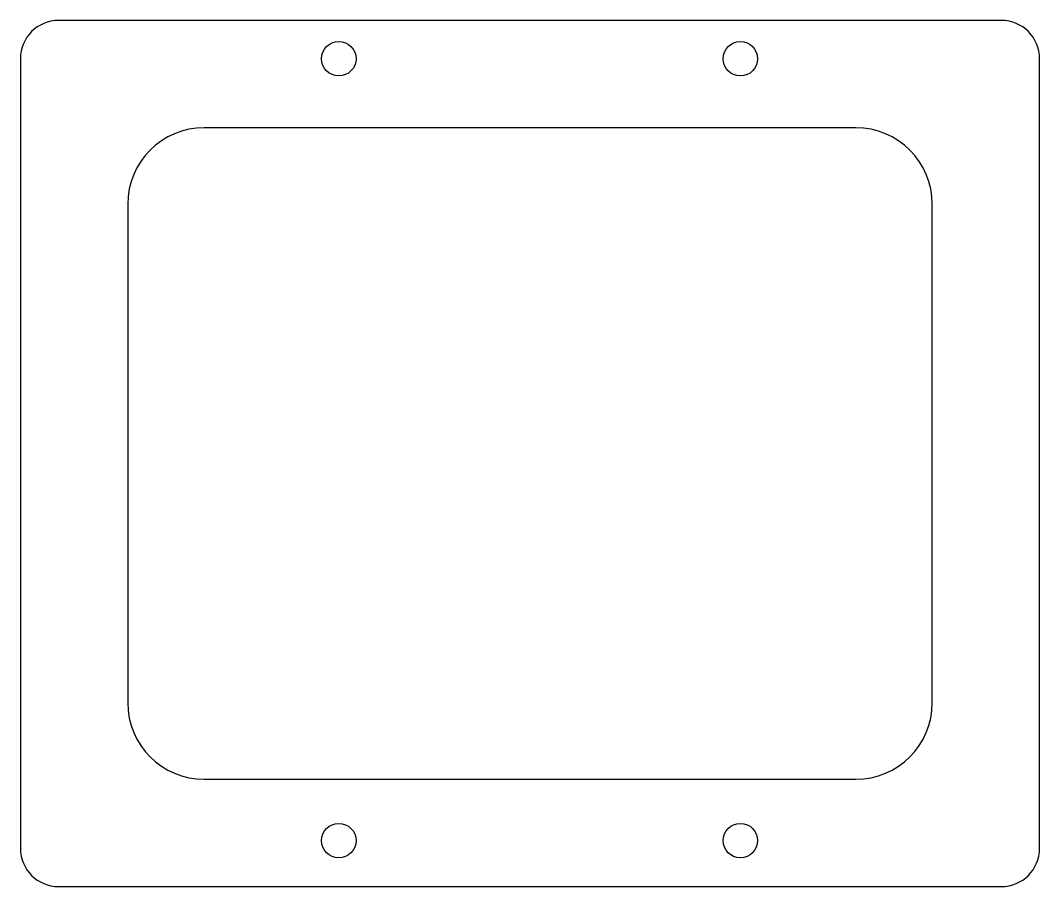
# Model space of a CAD drawing. Extents: x -3.33 to 3.33, y -2.83 to 2.83.
import ezdxf

# ---------------------------------------------------------------- set-up
doc = ezdxf.new("R2010")
doc.units = 0
doc.layers.get('0').update_dxf_attribs({"linetype": 'CONTINUOUS'})

msp = doc.modelspace()

# ---------------------------------------------------------------- linework, layer by layer
at = {"color": 7, "linetype": 'CONTINUOUS'}
for p, q in [((3.075, 2.825), (-3.075, 2.825)), ((-3.325, 2.575), (-3.325, -2.575)), ((3.325, -2.575), (3.325, 2.575)), ((2.125, 2.125), (-2.125, 2.125)), ((-2.625, 1.625), (-2.625, -1.625)), ((2.625, -1.625), (2.625, 1.625)), ((-2.125, -2.125), (2.125, -2.125)), ((-3.075, -2.825), (3.075, -2.825))]:
    msp.add_line(p, q, dxfattribs=at)
for centre in [(-1.2475, 2.575), (1.3725, 2.575), (-1.2475, -2.525), (1.3725, -2.525)]:
    msp.add_circle(centre, 0.1125, dxfattribs=at)
for centre, radius, start, end in [((-3.075, 2.575), 0.25, 90, 180), ((3.075, 2.575), 0.25, 0, 90), ((-2.125, 1.625), 0.5, 90, 180), ((2.125, 1.625), 0.5, 0, 90), ((-2.125, -1.625), 0.5, 180, 270), ((2.125, -1.625), 0.5, 270, 0), ((-3.075, -2.575), 0.25, 180, 270), ((3.075, -2.575), 0.25, 270, 0)]:
    msp.add_arc(centre, radius, start, end, dxfattribs=at)

doc.saveas('drawing.dxf')
